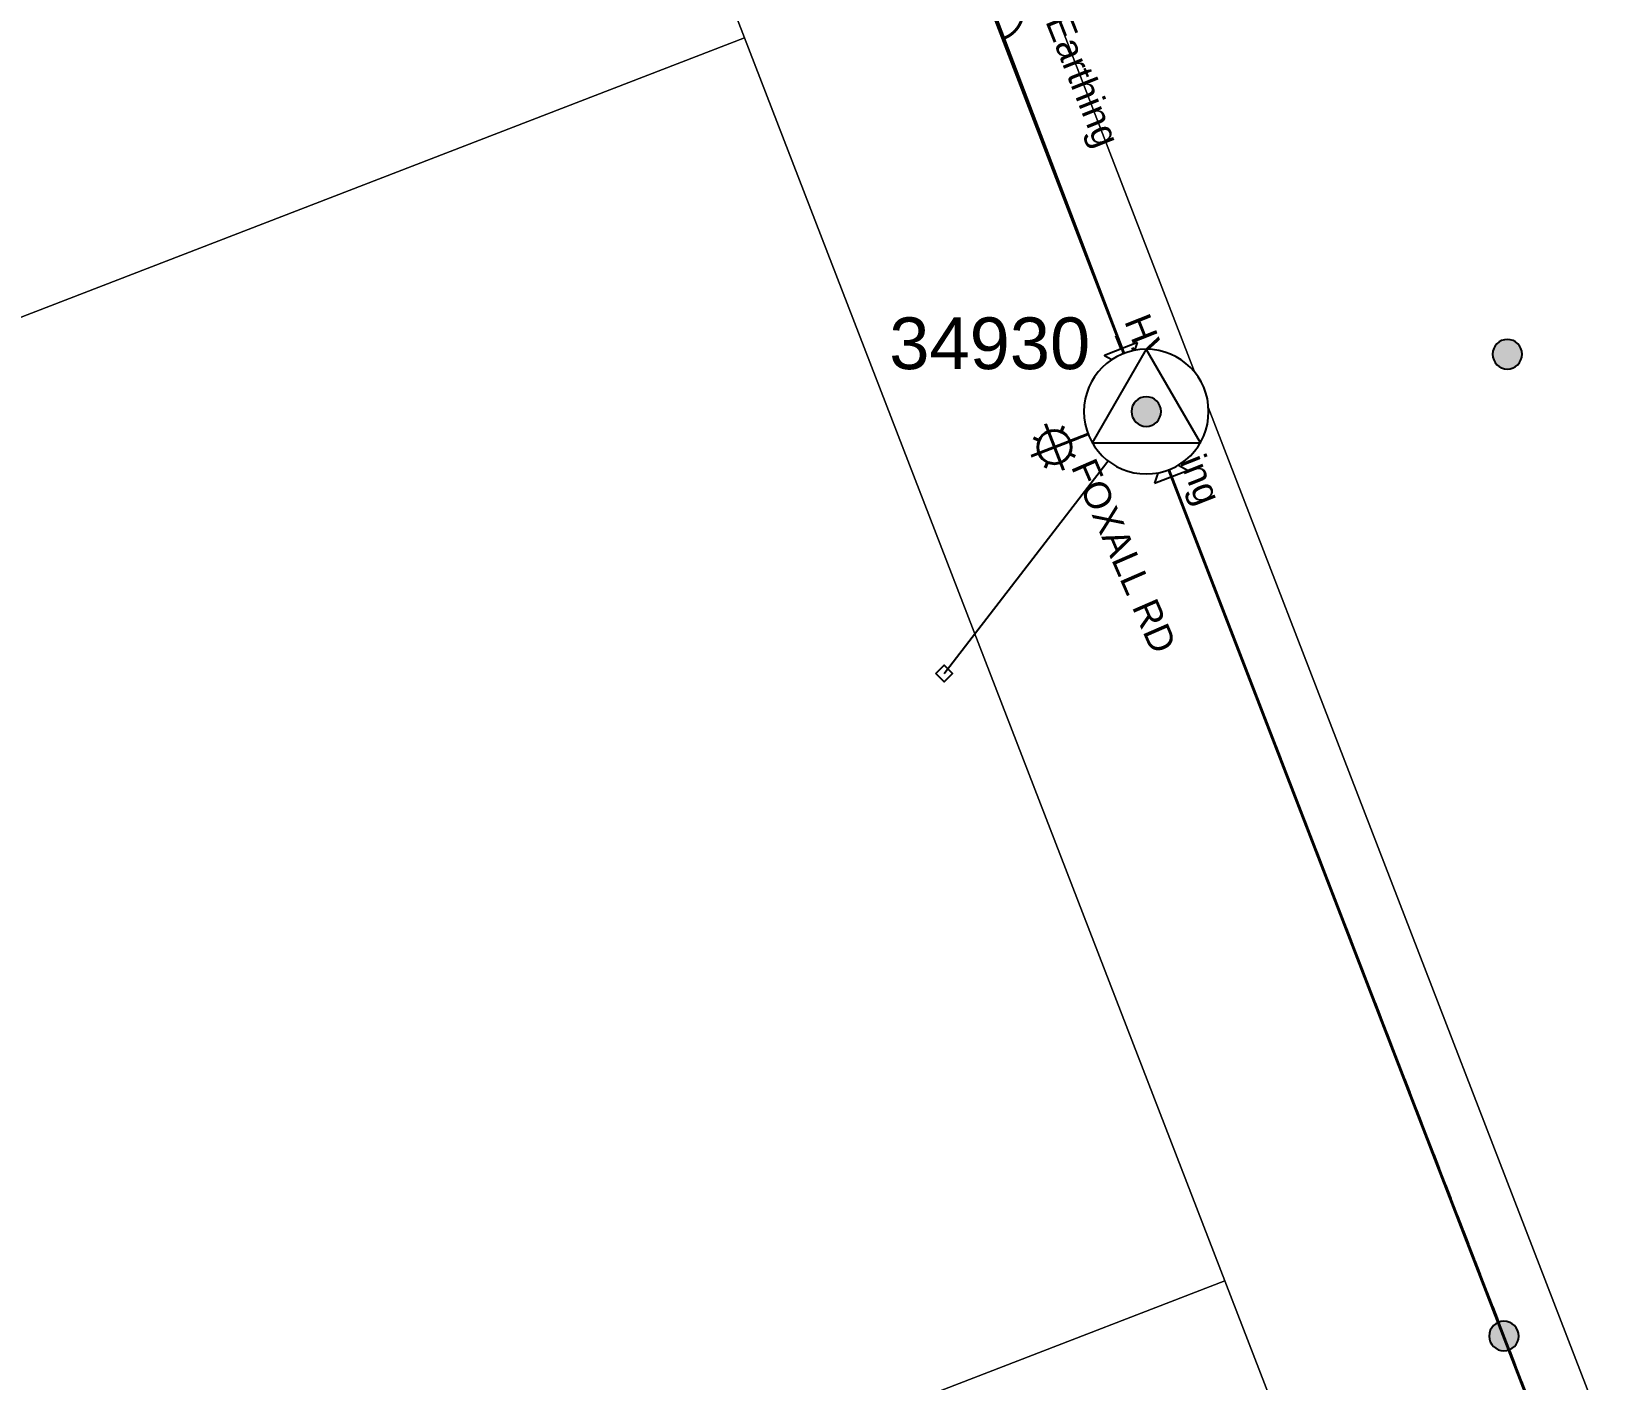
# Model space of a CAD drawing. Header units: metres. Extents: x 310412 to 311596, y 6269899 to 6270937.
# Drawn here: x 310922.5 to 311029.2, y 6270252.4 to 6270343.6 of the extents above; entities that cross this region are included whole.
import ezdxf
from ezdxf.enums import TextEntityAlignment as Align

# ---------------------------------------------------------------- set-up
doc = ezdxf.new("R2010")
doc.units = ezdxf.units.M
doc.linetypes.add('Cable Exist OH', pattern=[1, 1, 0])
doc.layers.get('0').update_dxf_attribs({"color": 6})
doc.layers.add('Cadastre Land Parcels_SP_EXT', color=9, linetype='Continuous', lineweight=5)
doc.layers.add('Cadastre Roads_SP_EXT', color=9, linetype='Continuous', lineweight=5)
for name, color, linetype in [('Equip_LV_EXT', 7, 'Continuous'), ('Equip_SP_SL_EXT', 7, 'Continuous'), ('Mains_HV_EXT', 7, 'Continuous'), ('Mains_LV_EXT', 7, 'Continuous'), ('Mains_SL_EXT', 7, 'Continuous'), ('Notes_HV_MISC', 7, 'Continuous'), ('Services_SP_EXT', 7, 'Continuous'), ('Span_SP_MISC', 7, 'Continuous'), ('Sub_SP_TR_HV_LV_EXT', 7, 'Continuous'), ('SupportsOH_SP_TR_HV_LV_SL_EXT', 7, 'Continuous')]:
    doc.layers.add(name, color=color, linetype=linetype)
doc.styles.add('iecARIAL', font='arial.ttf', dxfattribs={"height": 2})
doc.styles.add('POLE_LABEL', font='arial.ttf')
doc.styles.get("Standard").update_dxf_attribs({"font": 'arial.ttf'})
doc.linetypes.add('Cable E UG', pattern='A,6,-0.5,["E",Standard,S=1.7,R=0,X=0.5,Y=-1],-2.9', length=9.4)

# ---------------------------------------------------------------- blocks, each defined once
blk = doc.blocks.new('SUB_POLE_EXT')
blk.add_wipeout([(0, 4.22), (0.42, 4.2), (0.83, 4.14), (1.21, 4.05), (1.62, 3.9), (1.99, 3.72), (2.35, 3.51), (2.68, 3.26), (2.99, 2.99), (3.28, 2.66), (3.52, 2.34), (3.76, 1.92), (3.9, 1.62), (4.04, 1.23), (4.18, 0.63), (4.22, 0), (4.18, -0.61), (4.06, -1.15), (3.9, -1.62), (3.58, -2.24), (3.22, -2.73), (2.97, -3.01), (2.68, -3.26), (2.36, -3.5), (2, -3.72), (1.64, -3.89), (1.25, -4.03), (0.82, -4.14), (0.42, -4.2), (0, -4.22), (-0.41, -4.2), (-0.8, -4.15), (-1.21, -4.05), (-1.62, -3.9), (-1.99, -3.73), (-2.35, -3.51), (-2.68, -3.26), (-2.96, -3.02), (-3.23, -2.72), (-3.51, -2.35), (-3.71, -2.01), (-3.91, -1.6), (-4.05, -1.21), (-4.16, -0.76), (-4.22, -0.14), (-4.21, 0.39), (-4.14, 0.83), (-4.03, 1.27), (-3.9, 1.63), (-3.71, 2.02), (-3.5, 2.37), (-3.28, 2.67), (-2.99, 2.99), (-2.68, 3.27), (-2.33, 3.52), (-1.98, 3.73), (-1.63, 3.9), (-1.2, 4.05), (-0.78, 4.15), (-0.4, 4.21)])
blk.add_line((2.16, 0.48), (2.16, 0.48, 0))
blk.add_lwpolyline([(-4.22, 0, 1), (4.22, 0, 1)], format="xyb", close=True)
blk.add_lwpolyline([(2.14, 0.52), (0, 4.22), (-3.66, -2.11), (3.66, -2.11)], close=True)
for tag, height, flags, p in [('ASSET_NUM', 3.5, 8, (2, 2)), ('STREET_CODE', 0.2, 9, (1.5, 0)), ('CONSTRUCTED_VOLTAGE', 0.2, 9, (1.5, -0.2)), ('OPERATING_VOLTAGE', 0.2, 9, (1.5, -0.6)), ('OPERATED_BY', 0.2, 9, (1.5, -0.8)), ('NO_PHASES', 0.2, 9, (1.5, -0.4)), ('MAINTAINED_BY', 0.2, 9, (1.5, -1)), ('ORIENTATION', 0.2, 9, (1.5, -1.2)), ('OWNED_BY', 0.2, 9, (1.5, -1.4)), ('SECONDARY_VOLTAGE', 0.2, 9, (1.5, -1.6)), ('STATE', 0.2, 9, (1.5, -1.8)), ('SUBSTATION_TYPE', 0.2, 9, (1.5, -2)), ('USAGE', 0.2, 9, (1.5, -2.2)), ('STREETNAME', 0.2, 9, (1.5, -2.8)), ('SUBURB', 0.2, 9, (1.5, -3)), ('LEGEND', 0.2, 9, (1.5, -2.4)), ('LOCATION', 0.2, 9, (1.5, -2.6)), ('NOTES', 0.2, 9, (1.5, -3.2)), ('Z', 0.2, 1, (1.5, -3.4))]:
    blk.add_attdef(tag, text='', height=height, dxfattribs=dict(flags=flags)).set_placement(p, align=Align.MIDDLE_LEFT)
blk = doc.blocks.new('LV_OH_LINKS_DISTFUSE_EXT')
for p, q in [((0, 0), (0.96, 0)), ((3.84, 0), (4.8, 0))]:
    blk.add_line(p, q)
blk.add_lwpolyline([(3.84, -1.2), (3.84, 1.2), (0.96, -1.2), (0.96, 1.2)], close=True)
at = {"flags": 9}
for tag, p in [('ACTUAL_STATUS', (0, 0)), ('CONSTRUCTED_VOLTAGE', (0, -0.2)), ('OPERATING_VOLTAGE', (0, -0.6)), ('ORIENTATION', (0, -0.8)), ('OWNED_BY', (0, -1)), ('NO_PHASES', (0, -0.4)), ('STATE', (0, -1.2)), ('SWITCH_TYPE', (0, -1.4)), ('USAGE', (0, -1.6)), ('NOTES', (0, -1.8))]:
    blk.add_attdef(tag, text='', height=0.2, dxfattribs=at).set_placement(p, align=Align.MIDDLE_LEFT)
at = {"flags": 1}
blk.add_attdef('Z', (0, 0), '', height=0.2, dxfattribs=at)
blk = doc.blocks.new('*U75')
at = {"lineweight": 40}
for p, q in [((0, 0), (-6.9, -2.67)), ((-7.48, -5.3), (-9.1, -1.11)), ((-7.46, -1.32), (-7.68, -1.83)), ((-6.19, -2.39), (-10.39, -4.02)), ((-10.18, -2.37), (-9.66, -2.6)), ((-6.41, -4.04), (-6.92, -3.81)), ((-9.13, -5.09), (-8.9, -4.58))]:
    blk.add_line(p, q, dxfattribs=at)
blk.add_circle((-8.29, -3.2), 1.5, dxfattribs=at)
at = {"style": 'iecARIAL', "flags": 9}
blk.add_attdef('ASSET_NUM', (1.5, 1.5), '', height=2.5, dxfattribs=at)
for tag, p, height, flags in [('CONSTRUCTED_VOLTAGE', (0.98, -0.65), 0.2, 9), ('CONTROL_TYPE', (0.98, -0.85), 0.2, 9), ('LANTERN_PURPOSE', (0.98, -1.05), 0.2, 9), ('LANTERN_TYPE', (0.98, -1.25), 0.2, 9), ('NO_PHASES', (0.98, -1.45), 0.2, 9), ('LNUMBER', (2.18, -3.25), 2.5, 8), ('OPERATING_VOLTAGE', (0.98, -1.65), 0.2, 9), ('ORIENTATION', (0.98, -1.85), 0.2, 9), ('OWNED_BY', (0.98, -2.05), 0.2, 9), ('STATE', (0.98, -2.25), 0.2, 9), ('USAGE', (0.98, -2.45), 0.2, 9), ('CEXIST', (0.98, -2.65), 0.2, 9), ('CNEW', (0.98, -2.85), 0.2, 9), ('CNUMBER', (0.98, -3.05), 0.2, 9), ('CREMOVE', (0.98, -3.25), 0.2, 9), ('CREPLACE', (0.98, -3.45), 0.2, 9), ('LKINGHEIGHT', (0.98, -3.65), 0.2, 9), ('LBRACKET', (0.98, -3.85), 0.2, 9), ('LBRACKETVOCAB', (0.98, -4.05), 0.2, 9), ('LCATEGORY', (0.98, -4.25), 0.2, 9), ('LCHARGE1', (0.98, -4.45), 0.2, 9), ('LCHARGE1PERCENT', (0.98, -4.65), 0.2, 9), ('LCHARGE2', (0.98, -4.85), 0.2, 9), ('LCHARGE2PERCENT', (0.98, -5.05), 0.2, 9), ('LCHARGE3', (0.98, -5.25), 0.2, 9), ('LCHARGE3PERCENT', (0.98, -5.45), 0.2, 9), ('LEXIST', (0.98, -5.65), 0.2, 9), ('LLAMP', (0.98, -5.85), 0.2, 9), ('LLAMPVOCAB', (0.98, -6.05), 0.2, 9), ('LMAST', (0.98, -6.25), 0.2, 9), ('LMASTVOCAB', (0.98, -6.45), 0.2, 9), ('LNEW', (0.98, -6.65), 0.2, 9), ('LANTNUMBER', (0.98, -6.85), 0.2, 9), ('LOUTREACH', (0.98, -7.25), 0.2, 9), ('LOUTREACHVOCAB', (0.98, -7.45), 0.2, 9), ('LRATECODE', (0.98, -7.65), 0.2, 9), ('LREMOVE', (0.98, -7.85), 0.2, 9), ('LREPLACE', (0.98, -8.05), 0.2, 9), ('LTYPE', (0.98, -8.25), 0.2, 9), ('LTYPEVOCAB', (0.98, -8.45), 0.2, 9), ('LEGEND', (0.98, -8.65), 0.2, 9), ('STREETNAME', (0.98, -9.25), 0.2, 9), ('SUBURB', (0.98, -9.45), 0.2, 1), ('LOCATION', (0.98, -8.85), 0.2, 9), ('NOTES', (0.98, -9.05), 0.2, 9)]:
    blk.add_attdef(tag, p, '', height=height, dxfattribs=dict(flags=flags))
blk = doc.blocks.new('CCP_EXT')
at = {"flags": 9}
for tag, p in [('STATE', (0, -1.8)), ('LEGEND', (0, -1.4)), ('LIFE_SUPPORT', (0, -1.6)), ('NOTES', (0, -2))]:
    blk.add_attdef(tag, text='', height=0.2, dxfattribs=at).set_placement(p, align=Align.MIDDLE_LEFT)
blk.add_wipeout([(0, 0.57), (0.57, 0), (0, -0.57), (-0.57, 0)])
blk.add_lwpolyline([(-0.57, 0), (0, 0.57), (0.57, 0), (0, -0.57), (-0.57, 0)])
at = {"flags": 1}
blk.add_attdef('Z', (0, 0), '', height=0.2, dxfattribs=at)
at = {"flags": 9}
for tag, p in [('CCP_TYPE', (0, 0)), ('CONSTRUCTED_VOLTAGE', (0, -0.2)), ('OPERATING_VOLTAGE', (0, -0.6)), ('ORIENTATION', (0, -0.8)), ('OWNED_BY', (0, -1)), ('NO_PHASES', (0, -0.4)), ('USAGE', (0, -1.2))]:
    blk.add_attdef(tag, text='', height=0.2, dxfattribs=at).set_placement(p, align=Align.MIDDLE_LEFT)
blk = doc.blocks.new('POLE_EXT')
blk.add_hatch(color=256).paths.add_polyline_path([(-1, 0, 1), (1, 0, 1)])
blk.add_lwpolyline([(-1, 0, 1), (1, 0, 1)], format="xyb", close=True)
for tag, height, flags, p in [('pNumber', 2.5, 8, (-17.84, 2.07)), ('OWNED_BY', 0.2, 9, (1.35, -0.4)), ('SPECIAL_USE', 0.2, 9, (1.35, -0.8)), ('STATE', 0.2, 9, (1.35, -1)), ('PARENT', 0.2, 9, (1.35, -0.6)), ('cLV', 0.2, 9, (1.35, -1.4)), ('hDepth', 0.2, 9, (1.35, -1.6)), ('hDia', 0.2, 9, (1.35, -1.8)), ('cHV', 0.2, 9, (1.35, -2)), ('USAGE', 0.2, 9, (1.35, -1.2)), ('LBRACKET', 0.2, 9, (1.35, -2.2)), ('LExisting', 0.2, 9, (1.35, -2.4)), ('LANTNUMBER', 0.2, 9, (1.35, -2.6)), ('LOther', 0.2, 9, (1.35, -2.8)), ('LRemove', 0.2, 9, (1.35, -3)), ('LEGEND', 0.2, 9, (1.35, -3.2)), ('cLinedev', 0.2, 9, (1.35, -3.4)), ('pExisting', 0.2, 9, (1.35, -3.8)), ('LOCATION', 0.2, 9, (1.35, -3.6)), ('PFNUMBER', 0.2, 9, (1.35, -4)), ('NEWPFNUMBER', 0.2, 9, (1.35, -4.2)), ('pFooting', 0.2, 9, (1.35, -4.4)), ('pNew', 0.2, 9, (1.35, -4.6)), ('pRelocate', 0.2, 9, (1.35, -5)), ('pRemove', 0.2, 9, (1.35, -5.2)), ('pReplace', 0.2, 9, (1.35, -5.4)), ('pStay', 0.2, 9, (1.35, -5.6)), ('pType', 0.2, 9, (1.35, -5.8)), ('cspan', 0.2, 9, (1.35, -6)), ('STREETNAME', 0.2, 9, (1.35, -6.2)), ('SUBURB', 0.2, 9, (1.35, -6.4)), ('OPERATED_BY', 0.2, 9, (1.36, -7.01)), ('NOTES', 0.2, 9, (1.35, -6.6)), ('MAINTAINED_BY', 0.2, 9, (1.36, -6.81))]:
    blk.add_attdef(tag, text='', height=height, dxfattribs=dict(flags=flags)).set_placement(p, align=Align.MIDDLE_LEFT)
at = {"style": 'POLE_LABEL', "oblique": 15, "flags": 9}
blk.add_attdef('ASSET_NUM', text='', height=2, dxfattribs=at).set_placement((2, 2), align=Align.MIDDLE_LEFT)
at = {"style": 'POLE_LABEL', "flags": 9}
for tag, p in [('STRUCTURE_PLANT_NUMBER', (1.35, 0.03)), ('STREET_CODE', (1.35, -0.2))]:
    blk.add_attdef(tag, text='', height=0.2, dxfattribs=at).set_placement(p, align=Align.MIDDLE_LEFT)
at = {"flags": 1}
blk.add_attdef('Z', (1.35, -7.33), '', height=0.2, dxfattribs=at)

msp = doc.modelspace()

# ---------------------------------------------------------------- linework, layer by layer
at = {"layer": 'Cadastre Land Parcels_SP_EXT', "linetype": 'Continuous'}
for points in [[(311128.81, 6270242.31), (311101.3, 6270313.66), (311155.56, 6270334.63), (311123.42, 6270417.94), (310984.38, 6270364.28), (311042.43, 6270213.9), (311048.37, 6270211.28), (311128.81, 6270242.31)], [(310970.77, 6270343.22), (310942.8, 6270415.67), (310703.87, 6270323.38), (310732.66, 6270248.95), (310733.05, 6270247.97), (310827.71, 6270284.55), (310826.61, 6270287.56), (310970.77, 6270343.22)], [(310764.38, 6270166.81), (311003.27, 6270259.12), (310970.77, 6270343.22), (310826.61, 6270287.56), (310827.71, 6270284.55), (310733.05, 6270247.97), (310764.38, 6270166.81)], [(310824.86, 6270010.23), (311063.78, 6270102.53), (311034.14, 6270179.24), (311023.13, 6270207.74), (311003.27, 6270259.12), (310764.38, 6270166.81), (310791.81, 6270095.77), (310824.86, 6270010.23)]]:
    msp.add_lwpolyline(points, close=True, dxfattribs=at)
at = {"layer": 'Mains_HV_EXT', "linetype": 'Continuous', "const_width": 0.2}
msp.add_lwpolyline([(310988.25, 6270343.16, 0.825647), (310987.75, 6270347.06)], format="xyb", dxfattribs=at)
at = {"layer": 'Mains_HV_EXT', "linetype": 'Cable Exist OH', "const_width": 0.2}
for points in [[(310997.87, 6270318.16), (310987.48, 6270345.16)], [(311128.04, 6269981.22), (311085.83, 6270090.51), (310997.96, 6270317.93), (310997.87, 6270318.16)]]:
    msp.add_lwpolyline(points, dxfattribs=at)
at = {"layer": 'Mains_HV_EXT', "linetype": 'Cable E UG', "const_width": 0.2}
for points in [[(310997.9, 6270320.03), (310997.02, 6270322.26)], [(310998.22, 6270318.78), (310997.9, 6270320.03)]]:
    msp.add_lwpolyline(points, dxfattribs=at)
at = {"layer": 'Mains_LV_EXT', "linetype": 'Cable Exist OH'}
for points in [[(310997.96, 6270317.93), (310987.51, 6270345.07)], [(311037.6, 6270215.4), (311022.16, 6270255.38), (310997.96, 6270317.93)]]:
    msp.add_lwpolyline(points, dxfattribs=at)
at = {"layer": 'Mains_SL_EXT', "linetype": 'Cable Exist OH'}
for points in [[(310956.81, 6270424.25), (310977.53, 6270371.02), (310997.96, 6270317.93)], [(310997.96, 6270317.93), (311022.16, 6270255.38), (311037.6, 6270215.4)]]:
    msp.add_lwpolyline(points, dxfattribs=at)
at = {"layer": 'Span_SP_MISC', "flags": 128}
msp.add_lwpolyline([(310987.62, 6270345.07), (310997.96, 6270317.93), (311022.16, 6270255.38), (311037.6, 6270215.4)], dxfattribs=at)

# ---------------------------------------------------------------- block references
at = {"layer": 'Equip_LV_EXT'}
for p, rotation in [((310997.65, 6270318.58), 111.3491302589742), ((310998.23, 6270317.09), 291.349130258974)]:
    msp.add_blockref('LV_OH_LINKS_DISTFUSE_EXT', p, dxfattribs=dict(at, rotation=rotation))
at = {"layer": 'Equip_SP_SL_EXT', "xscale": 0.75, "yscale": 0.75, "zscale": 0.75}
msp.add_blockref('*U75', (310997.96, 6270317.93), dxfattribs=at)
at = {"layer": 'Notes_HV_MISC'}
for p in [(311022.39, 6270321.81), (310997.96, 6270317.93), (311022.16, 6270255.38)]:
    msp.add_blockref('POLE_EXT', p, dxfattribs=at)
at = {"layer": 'SupportsOH_SP_TR_HV_LV_SL_EXT'}
for p in [(311022.39, 6270321.81), (311022.16, 6270255.38)]:
    msp.add_blockref('POLE_EXT', p, dxfattribs=at)

# ---------------------------------------------------------------- texts
at = {"layer": 'Cadastre Roads_SP_EXT'}
msp.add_text('FOXALL RD', height=1.8, rotation=293.505, dxfattribs=at).set_placement((310992.84, 6270314.21))
at = {"layer": 'Mains_HV_EXT'}
for rotation, p in [(291.7181, (310989.56, 6270348.24)), (291.5713, (310996.45, 6270324.06))]:
    msp.add_text('HV Earthing', height=1.8, rotation=rotation, dxfattribs=at).set_placement(p)

# ---------------------------------------------------------------- next in the draw order: block references
at = {"layer": 'Services_SP_EXT'}
msp.add_blockref('CCP_EXT', (310984.28, 6270300.21), dxfattribs=at)

# ---------------------------------------------------------------- next in the draw order: linework, layer by layer
at = {"layer": 'Cadastre Roads_SP_EXT', "linetype": 'Continuous'}
msp.add_lwpolyline([(311034.3, 6270211.3), (311042.43, 6270213.9), (310984.38, 6270364.28), (310983.46, 6270366.66), (310987.49, 6270368.27), (310982.02, 6270370.39), (310978.05, 6270380.66), (310972.65, 6270394.66), (310963.29, 6270418.93), (310942.8, 6270415.67), (310970.77, 6270343.22), (311003.27, 6270259.12), (311023.13, 6270207.74), (311034.3, 6270211.3)], close=True, dxfattribs=at)
at = {"layer": 'Services_SP_EXT'}
msp.add_lwpolyline([(310984.28, 6270300.21), (310997.96, 6270317.93)], dxfattribs=at)

# ---------------------------------------------------------------- next in the draw order: block references
at = {"layer": 'Sub_SP_TR_HV_LV_EXT'}
ref = msp.add_blockref('SUB_POLE_EXT', (310997.96, 6270317.93), dxfattribs=at)
ref.add_attrib('ASSET_NUM', '34930', dxfattribs={"layer": '0', "height": 3.5}).set_placement((310980.57, 6270322.55), align=Align.MIDDLE_LEFT)

# ---------------------------------------------------------------- next in the draw order: block references
at = {"layer": 'SupportsOH_SP_TR_HV_LV_SL_EXT'}
msp.add_blockref('POLE_EXT', (310997.96, 6270317.93), dxfattribs=at)

doc.saveas('drawing.dxf')
